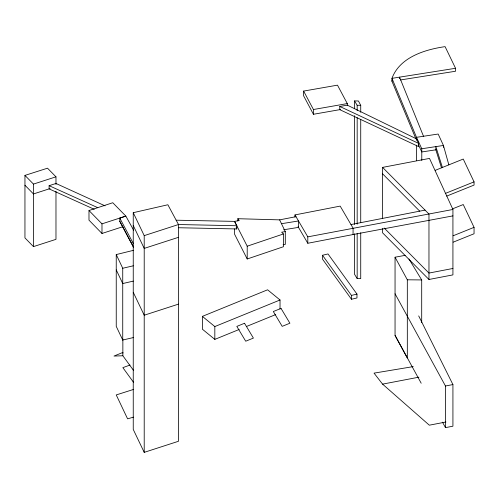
<?xml version="1.0" encoding="UTF-8"?>
<svg xmlns="http://www.w3.org/2000/svg" width="499" height="499" viewBox="0 0 499 499"><rect width="100%" height="100%" fill="white"/><g stroke="black" fill="none" stroke-linecap="round" stroke-linejoin="round"><path stroke-width="0.75" d="M415.904 138.841L391.971 81.3L392.264 79.69M239.189 329.459L214.826 339.382L202.382 329.203L202.382 316.372L267.589 289.8L280.033 299.986L280.033 309.037M202.382 316.372L214.826 326.558L280.033 299.986M246.356 326.539L275.735 314.563M435.19 170.359L463.247 159.056L474.05 181.873L474.05 185.079L446.711 196.095M445.27 193.469L474.05 181.873M452.456 208.888L463.247 204.54L474.05 227.351L474.05 233.763L453.186 242.171M453.186 235.759L474.05 227.351M130.002 365.043L122.854 367.644L133.688 382.508M247.211 258.987L247.211 246.2L283.413 233.962L283.413 246.743L247.211 258.987L234.555 234.168L234.555 228.904M133.32 246.762L119.791 221.319L119.791 218.113L125.842 216.104L133.663 230.245M88.984 210.534L112.78 202.737L125.842 216.104L101.983 223.851L88.984 210.534L88.984 220.153L101.983 233.47L122.947 226.665M144.211 452.362L133.245 429.433L133.245 212.693L167.876 204.758L178.486 224.531L178.486 441.272L144.211 452.362L144.211 235.628L178.486 224.531L236.751 225.741L236.751 228.947L178.486 227.737M178.486 237.312L144.211 248.408L133.245 225.473M178.486 304.128L144.211 315.225L133.245 292.289M55.975 176.827L47.511 168.188L24.95 175.399L33.464 184.094L55.975 176.827L55.975 184.405M94.261 209.299L49.114 188.89L49.114 185.684L55.975 183.47L105.071 205.862M50.162 188.553L33.464 193.943L24.95 185.248M24.95 175.399L24.95 237.911L33.464 246.612L55.975 239.345L55.975 191.323M133.682 389.388L116.242 394.927L127.594 418.848L133.483 417.145M133.295 337.592L122.735 340.031L116.242 326.358L116.242 254.577L133.458 250.336M322.491 255.27L327.993 253.947L356.978 294.098L356.978 297.947L351.477 299.263L322.491 259.118L322.491 255.27L351.477 295.414L351.477 299.263M351.477 295.414L356.978 294.098M122.735 340.031L122.735 268.256L133.295 265.811M133.295 281.112L122.735 283.551L116.242 269.878M294.971 217.059L294.971 214.919L340.181 206.106L353.061 228.13L353.061 234.542L307.802 243.269L298.078 226.652M237.855 220.97L237.855 218.712L279.621 219.866L295.994 216.672M350.972 224.556L425.054 210.116M294.971 214.919L307.802 236.857L452.924 209.468L452.924 274.893L428.965 279.477L382.571 232.815L382.571 228.536M445.938 421.998L429.321 425.185L382.571 384.13L374.038 373.127L413.228 366.615M382.571 218.668L382.571 167.39L429.502 158.408L452.924 209.468M452.924 215.88L353.061 234.542M452.924 268.474L428.965 273.065L384.211 228.049M382.571 384.13L418.904 377.175M395.052 293.774L445.47 386.001L452.924 384.573L452.924 426.208L445.47 427.631L442.482 422.166M395.052 257.216L407.321 279.796L407.321 357.983L395.052 335.409L395.052 257.216L405.144 255.345M340.518 109.537L313.428 114.277L303.629 95.845L303.629 91.08L337.486 85.154L347.292 103.592L347.292 105.632M303.629 91.08L313.428 109.518L347.292 103.592M339.775 106.462L347.292 105.146L416.503 138.878L418.574 143.363L418.574 146.569L339.775 109.668L339.775 106.462L418.574 143.363M281.48 223.708L298.508 220.97L298.508 227.382L283.7 229.765M400.398 79.965L455.543 71.245L455.543 68.288L391.971 78.343L391.971 81.3M283.114 244.76L285.297 244.41L285.297 231.63L281.661 232.203L283.413 233.962M455.543 68.288L445.096 46.638C424.786 49.557 399.711 57.31 391.971 78.343L416.503 137.325L421.78 148.752L443.436 145.465L448.844 164.863M436.712 149.694L421.78 151.958L418.368 144.56M123.153 352.874L121.675 352.924L113.978 356.061L122.854 355.762L133.688 370.626M407.321 279.796L421.699 279.939L421.699 322.522M354.49 108.695L354.49 100.929L358.419 100.985L360.727 105.32L360.727 112.312M354.49 100.929L357.172 105.264L360.727 105.32M354.49 233.806L354.49 274.213L357.172 278.548L360.727 278.604L360.727 232.759M176.159 220.196L234.555 221.381L239.246 220.527L237.855 218.712M49.114 185.684L97.792 207.69M382.571 167.39L428.965 214.052L428.965 279.477M382.571 173.802L419.69 211.133M408.974 259L421.699 279.939M395.052 335.409L421.193 383.226M119.791 218.113L133.32 243.556M119.772 221.282L133.657 247.448M247.211 246.2L234.555 221.381L236.751 225.741M236.121 227.7L236.751 228.947M418.692 315.911L452.924 384.573M279.621 219.866L285.297 231.63M133.245 212.693L144.211 235.628M116.242 254.577L122.735 268.256M423.501 136.264L399.549 77.145L399.549 78.624M442.401 167.458L435.839 146.619L435.839 149.825L441.496 167.789M445.47 386.001L445.47 427.631M443.436 147.392L443.436 145.465L438.166 134.038L416.503 137.325L416.503 140.275M421.78 148.752L421.78 160.46M416.503 145.165L416.503 160.622M360.727 119.311L360.727 222.66M357.172 105.264L357.172 110.703M357.172 117.702L357.172 224.157M357.172 233.482L357.172 278.548M354.49 115.693L354.49 224.481M313.428 109.518L313.428 114.277M307.802 236.857L307.802 243.269M214.826 326.558L214.826 339.382M122.854 339.401L122.854 355.762M101.983 223.851L101.983 233.47M33.464 184.094L33.464 246.612M244.522 323.265L236.832 326.402L245.708 341.222L253.398 338.085L244.522 323.265M281.018 308.394L273.321 311.532L282.197 326.352L289.894 323.215L281.018 308.394"/></g></svg>
